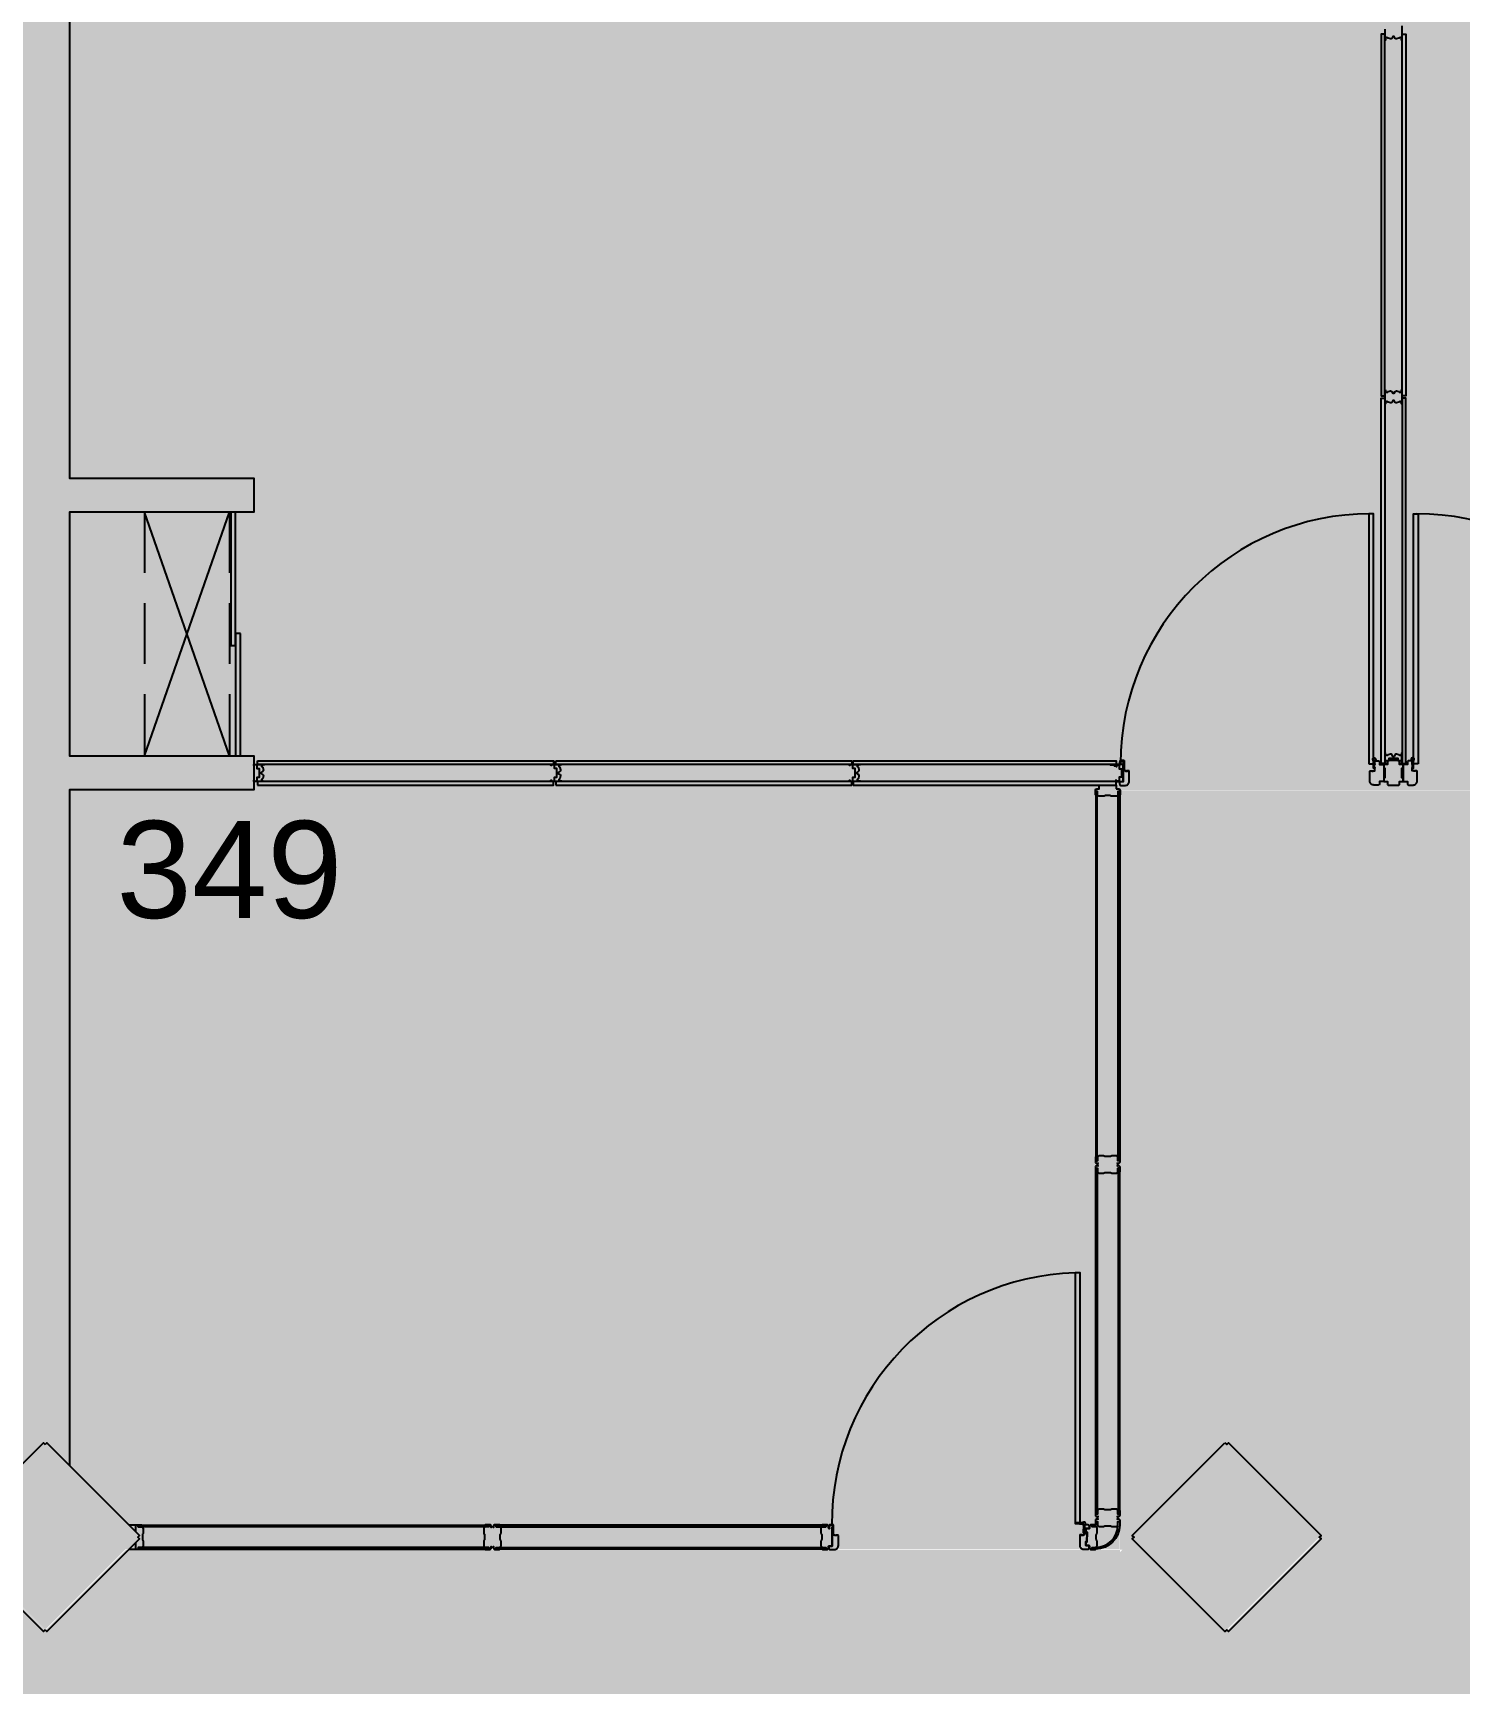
# Model space of a CAD drawing. Header units: metres. Extents: x -331 to 2982, y 362 to 2539.
# Drawn here: x 840.32 to 846.21, y 2226.21 to 2233.01 of the extents above; entities that cross this region are included whole.
import ezdxf

# ---------------------------------------------------------------- set-up
doc = ezdxf.new("R2010")
doc.units = ezdxf.units.M
for name, pattern in [('XR_BL2_2 PAV_REV02$0$CONTINUOUS', [0]), ('XR_BL2_2 PAV_REV02$0$HIDDEN', [0.375, 0.25, -0.125]), ('XR_BL2_3 PAV$0$CONTINUOUS', [0])]:
    doc.linetypes.add(name, pattern=pattern)
doc.layers.add('_corredores', color=251, linetype='Continuous', plot=False)
doc.layers.add('_salas', color=251, linetype='Continuous', plot=False)
for name, color, linetype in [('ALV', 251, 'Continuous'), ('CX', 251, 'Continuous'), ('Div', 251, 'Continuous'), ('Est', 251, 'Continuous'), ('Mob', 251, 'Continuous'), ('Texto_Salas', 251, 'Continuous'), ('vid', 251, 'Continuous')]:
    doc.layers.add(name, color=color, linetype=linetype)
doc.styles.add('X3G_ENTITY_14228648', font='arial.ttf', dxfattribs={"height": 0.4})

msp = doc.modelspace()

# ---------------------------------------------------------------- hatches: boundary and pattern name
at = {"layer": '_corredores', "transparency": 33554508}
h = msp.add_hatch(color=256, dxfattribs=at)
h.dxf.hatch_style = 1
h.paths.add_polyline_path([(851.6107, 2224.5422), (870.3807, 2224.5422), (870.3807, 2226.378), (870.1907, 2226.378), (870.1907, 2226.575), (870.0047, 2226.7622), (866.3057, 2226.7629), (866.2901, 2226.7294), (866.1855, 2226.8115), (865.4241, 2227.5722), (863.9957, 2227.5722), (862.5673, 2227.5722), (861.7573, 2226.7629), (861.7217, 2226.7629), (861.7182, 2226.7621), (861.7047, 2226.7608), (861.6866, 2226.7608), (858.0924, 2226.7629), (857.7457, 2226.4163), (857.399, 2226.7629), (853.8058, 2226.7629), (853.7902, 2226.7294), (853.6855, 2226.8115), (852.9242, 2227.5722), (851.4957, 2227.5722), (849.7492, 2227.5722), (849.7492, 2226.8122), (849.6092, 2226.8122), (849.6092, 2229.8922), (844.8049, 2229.8922), (844.8049, 2226.8712), (844.8639, 2226.8122), (845.2457, 2227.1941), (845.6276, 2226.8122), (845.2457, 2226.4304), (844.8049, 2226.8712), (844.8049, 2226.7533), (844.8146, 2226.7629), (840.7083, 2226.7629), (840.3758, 2226.4304), (840.0432, 2226.7629), (836.4361, 2226.7629), (836.4205, 2226.7294), (836.3158, 2226.8115), (835.5545, 2227.5722), (834.126, 2227.5722), (832.6976, 2227.5722), (831.8877, 2226.7629), (831.8521, 2226.7629), (831.8485, 2226.7621), (831.835, 2226.7608), (831.817, 2226.7608), (828.2227, 2226.7629), (827.8761, 2226.4163), (827.5294, 2226.7629), (823.9356, 2226.7629), (823.92, 2226.7294), (823.8153, 2226.8115), (823.054, 2227.5722), (821.6255, 2227.5722), (820.1971, 2227.5722), (819.3872, 2226.7629), (819.3516, 2226.7629), (819.348, 2226.7621), (819.3345, 2226.7608), (819.3165, 2226.7608), (815.7223, 2226.7629), (815.3756, 2226.4163), (815.0289, 2226.7629), (811.4357, 2226.7629), (811.42, 2226.7294), (811.3154, 2226.8115), (810.554, 2227.5722), (809.1256, 2227.5722), (807.6972, 2227.5722), (806.8872, 2226.7629), (806.8517, 2226.7629), (806.8481, 2226.7621), (806.8346, 2226.7608), (806.8166, 2226.7608), (803.2223, 2226.7629), (802.8756, 2226.4163), (802.529, 2226.7629), (798.9357, 2226.7629), (798.92, 2226.7294), (798.8154, 2226.8115), (798.054, 2227.5722), (796.6256, 2227.5722), (795.1972, 2227.5722), (794.3872, 2226.7629), (794.3517, 2226.7629), (794.3481, 2226.7621), (794.3346, 2226.7608), (794.3166, 2226.7608), (790.7223, 2226.7629), (790.3756, 2226.4163), (790.029, 2226.7629), (786.4357, 2226.7629), (786.4201, 2226.7294), (786.3155, 2226.8115), (785.5541, 2227.5722), (784.1257, 2227.5722), (782.6973, 2227.5722), (781.8873, 2226.7629), (781.8517, 2226.7629), (781.8482, 2226.7621), (781.8347, 2226.7608), (781.8166, 2226.7608), (778.2224, 2226.7629), (777.8757, 2226.4163), (777.529, 2226.7629), (773.9358, 2226.7629), (773.9202, 2226.7294), (773.8155, 2226.8115), (773.0542, 2227.5722), (771.6257, 2227.5722), (770.1973, 2227.5722), (769.3874, 2226.763), (769.3518, 2226.7629), (769.3482, 2226.7621), (769.3347, 2226.7608), (769.3167, 2226.7608), (765.6167, 2226.7622), (765.4307, 2226.575), (765.4307, 2226.378), (765.2407, 2226.378), (765.2407, 2224.5422), (770.0857, 2224.5422), (770.0857, 2214.629), (770.2257, 2214.629), (770.2257, 2205.509), (767.3377, 2205.509), (767.3377, 2207.704), (766.2107, 2207.704), (766.2107, 2205.509), (751.1107, 2205.509), (751.1107, 2210.7407), (749.9107, 2210.7407), (749.9107, 2205.509), (746.0607, 2205.509), (746.0607, 2201.894), (748.4307, 2201.894), (748.4307, 2203.594), (748.0307, 2203.594), (748.0307, 2203.794), (754.4557, 2203.794), (754.4557, 2203.594), (754.1307, 2203.594), (754.1307, 2201.894), (754.4557, 2201.894), (754.4557, 2201.694), (754.4557, 2201.169), (757.9557, 2201.169), (757.9557, 2203.569), (757.9557, 2203.769), (768.0107, 2203.769), (768.0107, 2203.749), (768.8157, 2203.749), (768.8157, 2195.789), (767.9857, 2195.789), (767.9857, 2195.769), (762.3457, 2195.769), (761.0707, 2195.769), (761.0707, 2193.044), (754.1557, 2193.044), (752.4807, 2193.044), (752.4807, 2160.519), (752.4807, 2157.069), (754.0807, 2157.069), (754.0807, 2160.544), (753.9057, 2160.544), (753.9057, 2163.419), (754.1707, 2163.419), (754.1707, 2187.629), (760.8057, 2187.629), (760.8057, 2187.719), (773.0107, 2187.719), (775.8607, 2187.719), (782.7907, 2187.719), (782.7907, 2190.319), (775.8607, 2190.319), (772.9857, 2190.319), (772.9857, 2195.7895), (771.7557, 2195.789), (771.7557, 2203.744), (773.1207, 2203.744), (773.1207, 2203.829), (845.1407, 2203.829), (845.1407, 2195.819), (845.2607, 2195.819), (845.2607, 2190.319), (839.7607, 2190.319), (839.7607, 2188.494), (845.2607, 2188.494), (845.2607, 2187.569), (849.6607, 2187.569), (849.6607, 2185.094), (852.2607, 2185.094), (852.2607, 2183.894), (853.0607, 2183.894), (853.0607, 2176.889), (852.2607, 2176.889), (852.2607, 2175.254), (853.0607, 2175.254), (853.0607, 2168.394), (852.2607, 2168.394), (852.2607, 2166.994), (853.0607, 2166.994), (853.0607, 2159.489), (825.2607, 2159.489), (825.2607, 2158.669), (814.5607, 2158.669), (814.5607, 2159.469), (811.0307, 2159.469), (811.0307, 2158.069), (813.0807, 2158.069), (813.0807, 2157.769), (812.8807, 2157.769), (812.8807, 2156.869), (827.0807, 2156.869), (827.0807, 2158.069), (854.6607, 2158.069), (854.6607, 2183.8931), (855.7563, 2183.8931), (855.7563, 2184.6567), (854.6607, 2184.6567), (854.6607, 2186.7567), (855.7563, 2186.7567), (855.7563, 2187.519), (852.0107, 2187.519), (852.0107, 2187.719), (870.3207, 2187.719), (870.3207, 2195.769), (866.4107, 2195.769), (866.4107, 2195.7734), (852.4107, 2195.789), (852.4107, 2195.699), (852.4107, 2190.369), (849.5607, 2190.369), (849.5607, 2205.509), (845.0007, 2205.509), (845.0007, 2208.659), (849.5607, 2208.659), (849.5607, 2208.919), (849.5607, 2212.194), (852.2107, 2212.194), (852.2107, 2214.629), (851.6107, 2214.629)])
h.paths.add_polyline_path([(845.9311, 2221.6092), (845.4704, 2221.6092), (845.4704, 2222.0292), (843.9704, 2222.0292), (843.9704, 2221.6092), (843.9504, 2220.1092), (845.9304, 2220.1092), (845.9307, 2214.629), (846.0077, 2214.629), (846.0077, 2210.809), (843.8107, 2210.809), (843.8107, 2205.509), (835.0107, 2205.509), (835.0107, 2210.809), (833.8107, 2210.809), (833.8107, 2205.509), (825.0107, 2205.509), (825.0107, 2210.809), (823.8107, 2210.809), (823.8107, 2205.509), (815.0107, 2205.509), (815.0107, 2210.809), (813.8107, 2210.809), (813.8107, 2205.509), (805.0107, 2205.509), (805.0107, 2210.809), (803.8107, 2210.809), (803.8107, 2205.509), (795.0107, 2205.509), (795.0107, 2210.809), (793.8107, 2210.809), (793.8107, 2205.509), (785.0107, 2205.509), (785.0107, 2210.809), (783.8107, 2210.809), (783.8107, 2205.509), (775.0107, 2205.509), (775.0107, 2210.809), (773.9807, 2210.809), (773.9807, 2205.509), (773.1957, 2205.509), (773.1957, 2214.629), (773.1257, 2214.629), (773.1255, 2220.1092), (775.146, 2220.1092), (775.146, 2221.6092), (775.126, 2221.6092), (775.126, 2222.0292), (773.626, 2222.0292), (773.626, 2221.6092), (773.1657, 2221.6092), (773.1657, 2224.5422), (845.9307, 2224.5411)], flags=16)
h.paths.add_polyline_path([(851.4957, 2226.4304), (851.1139, 2226.8122), (851.4957, 2227.1941), (851.8776, 2226.8122)], flags=16)
h.paths.add_polyline_path([(834.5078, 2226.8122), (834.1259, 2226.4304), (833.7441, 2226.8122), (834.1259, 2227.1941)], flags=16)
h.paths.add_polyline_path([(863.6139, 2226.8122), (863.9957, 2227.1941), (864.3776, 2226.8122), (863.9957, 2226.4304)], flags=16)
h.paths.add_polyline_path([(822.0077, 2226.8122), (821.6259, 2226.4304), (821.244, 2226.8122), (821.6259, 2227.1941)], flags=16)
h.paths.add_polyline_path([(864.3888, 2190.5558), (864.5511, 2190.6336), (864.7117, 2190.3499), (866.0128, 2191.2481, -0.431733), (866.332, 2192.3907), (865.5977, 2193.7897), (865.2797, 2193.5894), (865.1721, 2193.7338, -2.788173)], flags=16)
h.paths.add_polyline_path([(809.5076, 2226.8122), (809.1257, 2226.4304), (808.7439, 2226.8122), (809.1257, 2227.1941)], flags=16)
h.paths.add_polyline_path([(797.0076, 2226.8122), (796.6257, 2226.4304), (796.2439, 2226.8122), (796.6257, 2227.1941)], flags=16)
h.paths.add_polyline_path([(784.5075, 2226.8122), (784.1256, 2226.4304), (783.7438, 2226.8122), (784.1256, 2227.1941)], flags=16)
h.paths.add_polyline_path([(772.0076, 2226.8122), (771.6257, 2226.4304), (771.2439, 2226.8122), (771.6257, 2227.1941)], flags=16)
h.paths.add_polyline_path([(767.5572, 2193.9219), (767.4098, 2193.8186), (767.2047, 2194.063), (766.3102, 2193.1685, -0.414214), (766.3102, 2192.3695), (767.2047, 2191.475), (767.4098, 2191.7194), (767.5572, 2191.6161, -3.171595)], flags=16)
at = {"layer": '_salas', "transparency": 33554559}
h = msp.add_hatch(color=256, dxfattribs=at)
h.dxf.hatch_style = 1
h.paths.add_polyline_path([(870.379, 2237.7293), (851.629, 2237.7293), (851.629, 2239.2843), (851.299, 2239.2843), (851.299, 2237.7293), (840.564, 2237.7293), (840.564, 2239.2843), (840.234, 2239.2843), (840.234, 2237.7293), (765.239, 2237.7293), (765.239, 2226.3801), (765.429, 2226.3801), (765.429, 2226.5771), (765.615, 2226.7643), (769.3501, 2226.765), (769.3826, 2226.773), (769.4342, 2226.8136), (770.1916, 2227.5703), (770.2047, 2227.5834), (770.229, 2227.5743), (771.624, 2227.5743), (773.0191, 2227.5743), (773.0434, 2227.5834), (773.0565, 2227.5703), (773.8138, 2226.8136), (773.8655, 2226.773), (773.898, 2226.765), (777.5273, 2226.765), (777.8669, 2226.4254), (777.874, 2226.4325), (778.2207, 2226.765), (781.85, 2226.765), (781.8825, 2226.773), (781.9342, 2226.8136), (782.6915, 2227.5703), (782.7046, 2227.5834), (782.7289, 2227.5743), (784.124, 2227.5743), (785.519, 2227.5743), (785.5433, 2227.5834), (785.5564, 2227.5703), (786.3138, 2226.8136), (786.3654, 2226.773), (786.3979, 2226.765), (790.0273, 2226.765), (790.3669, 2226.4254), (790.3739, 2226.4325), (790.7206, 2226.765), (794.3499, 2226.765), (794.3824, 2226.773), (794.4341, 2226.8136), (795.1914, 2227.5703), (795.2045, 2227.5834), (795.2289, 2227.5743), (796.6239, 2227.5743), (798.0189, 2227.5743), (798.0433, 2227.5834), (798.0564, 2227.5703), (798.8137, 2226.8136), (798.8654, 2226.773), (798.8979, 2226.765), (802.5273, 2226.765), (802.8669, 2226.4254), (802.8739, 2226.4325), (803.2206, 2226.765), (806.8499, 2226.765), (806.8824, 2226.773), (806.9341, 2226.8136), (807.6914, 2227.5703), (807.7045, 2227.5834), (807.7289, 2227.5743), (809.1239, 2227.5743), (810.5189, 2227.5743), (810.5433, 2227.5834), (810.5564, 2227.5703), (811.3137, 2226.8136), (811.3654, 2226.773), (811.3979, 2226.765), (815.0272, 2226.765), (815.3668, 2226.4254), (815.3739, 2226.4325), (815.7205, 2226.765), (819.3499, 2226.765), (819.3824, 2226.773), (819.434, 2226.8136), (820.1914, 2227.5703), (820.2045, 2227.5834), (820.2288, 2227.5743), (821.6238, 2227.5743), (823.0189, 2227.5743), (823.0432, 2227.5834), (823.0563, 2227.5703), (823.8136, 2226.8136), (823.8653, 2226.773), (823.8978, 2226.765), (827.5277, 2226.765), (827.8673, 2226.4254), (827.8743, 2226.4325), (828.221, 2226.765), (831.8504, 2226.765), (831.8828, 2226.773), (831.9345, 2226.8136), (832.6919, 2227.5703), (832.7049, 2227.5834), (832.7293, 2227.5743), (834.1243, 2227.5743), (835.5193, 2227.5743), (835.5437, 2227.5834), (835.5568, 2227.5703), (836.3141, 2226.8136), (836.3658, 2226.773), (836.3983, 2226.765), (840.0415, 2226.765), (840.3741, 2226.4325), (840.7066, 2226.765), (844.8032, 2226.765), (844.8032, 2229.8943), (849.6075, 2229.8943), (849.6075, 2226.8143), (849.7475, 2226.8143), (849.7475, 2227.5743), (851.494, 2227.5743), (852.8891, 2227.5743), (852.9134, 2227.5834), (852.9265, 2227.5703), (853.6838, 2226.8136), (853.7355, 2226.773), (853.768, 2226.765), (857.3973, 2226.765), (857.7369, 2226.4254), (857.744, 2226.4325), (858.0907, 2226.765), (861.72, 2226.765), (861.7525, 2226.773), (861.8042, 2226.8136), (862.5615, 2227.5703), (862.5746, 2227.5834), (862.5989, 2227.5743), (863.994, 2227.5743), (865.389, 2227.5743), (865.4133, 2227.5834), (865.4264, 2227.5703), (866.1838, 2226.8136), (866.2354, 2226.773), (866.2679, 2226.765), (870.003, 2226.7643), (870.189, 2226.5771), (870.189, 2226.3801), (870.379, 2226.3801)])
h = msp.add_hatch(color=256, dxfattribs=at)
h.dxf.hatch_style = 1
h.paths.add_polyline_path([(834.1242, 2227.1962), (833.7424, 2226.8143), (834.1242, 2226.4325), (834.506, 2226.8143)])
h.paths.add_polyline_path([(845.6258, 2226.8143), (845.244, 2227.1962), (844.8622, 2226.8143), (845.244, 2226.4325)])
h.paths.add_polyline_path([(851.8758, 2226.8143), (851.494, 2227.1962), (851.1122, 2226.8143), (851.494, 2226.4325)])
h.paths.add_polyline_path([(864.3758, 2226.8143), (863.994, 2227.1962), (863.6122, 2226.8143), (863.994, 2226.4325)])

# ---------------------------------------------------------------- linework, layer by layer
at = {"layer": 'ALV', "color": 251}
msp.add_lwpolyline([(840.4741, 2235.1184), (840.4741, 2231.1793), (841.234, 2231.1793), (841.234, 2231.0393), (840.474, 2231.0393), (840.4741, 2230.0343), (841.234, 2230.0343), (841.234, 2229.8943), (840.474, 2229.8943), (840.474, 2228.1943), (840.474, 2228.1943), (840.474, 2228.0543), (840.4741, 2228.0543), (840.4741, 2227.1102)], dxfattribs=at)
at = {"layer": 'CX', "color": 251}
for p, q in [((841.139, 2231.0393), (841.139, 2230.4893)), ((841.159, 2230.4893), (841.159, 2231.0393)), ((841.179, 2230.5393), (841.159, 2230.5393)), ((841.159, 2230.5393), (841.159, 2230.0343)), ((841.179, 2230.0343), (841.179, 2230.5393)), ((841.139, 2230.4893), (841.159, 2230.4893))]:
    msp.add_line(p, q, dxfattribs=at)
msp.add_lwpolyline([(845.9666, 2233.0433), (845.9666, 2232.9993), (845.9666, 2232.9854), (845.9649, 2232.9854), (845.9649, 2232.9924), (845.959, 2232.9956, 0.387702), (845.9564, 2232.9949), (845.9553, 2232.9932, -0.194954), (845.9541, 2232.9924), (845.9436, 2232.99, -0.268551), (845.9388, 2232.9915), (845.9337, 2232.9993), (845.9294, 2232.9993), (845.9243, 2232.9915, -0.268551), (845.9196, 2232.99), (845.909, 2232.9924, -0.194954), (845.9078, 2232.9932), (845.9067, 2232.9949, 0.387702), (845.9041, 2232.9956), (845.8982, 2232.9924), (845.8982, 2232.9854), (845.8966, 2232.9854), (845.8966, 2233.0294)], format="xyb", dxfattribs=at)
for points in [[(845.8982, 2231.5433), (845.8982, 2231.5362), (845.9041, 2231.5331, 0.387702), (845.9067, 2231.5338), (845.9078, 2231.5354, -0.194954), (845.909, 2231.5363), (845.9196, 2231.5387, -0.268551), (845.9243, 2231.5372), (845.9294, 2231.5294), (845.9337, 2231.5294), (845.9388, 2231.5372, -0.268551), (845.9436, 2231.5387), (845.9541, 2231.5363, -0.194954), (845.9553, 2231.5354), (845.9564, 2231.5338, 0.387702), (845.959, 2231.5331), (845.9649, 2231.5362), (845.9649, 2231.5433), (845.9666, 2231.5433), (845.9666, 2231.4993), (845.9666, 2231.4854), (845.9649, 2231.4854), (845.9649, 2231.4924), (845.959, 2231.4956, 0.387702), (845.9564, 2231.4949), (845.9553, 2231.4932, -0.194954), (845.9541, 2231.4924), (845.9436, 2231.49, -0.268551), (845.9388, 2231.4915), (845.9337, 2231.4993), (845.9294, 2231.4993), (845.9243, 2231.4915, -0.268551), (845.9196, 2231.49), (845.909, 2231.4924, -0.194954), (845.9078, 2231.4932), (845.9067, 2231.4949, 0.387702), (845.9041, 2231.4956), (845.8982, 2231.4924), (845.8982, 2231.4854), (845.8966, 2231.4854), (845.8966, 2231.5294), (845.8966, 2231.5433)], [(845.949, 2230.0162), (845.965, 2230.0162), (845.965, 2230.0034), (845.9615, 2230.0034), (845.9615, 2230.0029, 0.414214), (845.9625, 2230.0019), (845.9665, 2230.0019), (845.9665, 2230.046), (845.9649, 2230.046), (845.9649, 2230.0389), (845.959, 2230.0357, -0.387702), (845.9564, 2230.0364), (845.9553, 2230.0381, 0.194954), (845.9541, 2230.0389), (845.9435, 2230.0413, 0.268551), (845.9388, 2230.0399), (845.9337, 2230.0321), (845.9294, 2230.0321), (845.9243, 2230.0399, 0.268551), (845.9195, 2230.0413), (845.909, 2230.0389, 0.194954), (845.9078, 2230.0381), (845.9067, 2230.0364, -0.387702), (845.9041, 2230.0357), (845.8982, 2230.0389), (845.8982, 2230.046), (845.8965, 2230.046), (845.8965, 2230.0019), (845.9005, 2230.0019, 0.414214), (845.9015, 2230.0029), (845.9015, 2230.0034), (845.898, 2230.0034), (845.898, 2230.0162), (845.914, 2230.0162), (845.914, 2230.0254), (845.949, 2230.0254)], [(844.7957, 2228.3482), (844.7957, 2228.3522, 0.414214), (844.7927, 2228.3552), (844.798, 2228.3552, 0.439162), (844.8047, 2228.3612), (844.8047, 2228.3792, 0.414214), (844.8037, 2228.3802), (844.8032, 2228.3802), (844.8032, 2228.3652), (844.7959, 2228.3652), (844.7959, 2228.38, 0.322891), (844.7907, 2228.3857), (844.7703, 2228.3857, 0.13729), (844.7677, 2228.385), (844.7651, 2228.3834, -0.13729), (844.7625, 2228.3827), (844.7537, 2228.3827), (844.7448, 2228.3827, -0.13729), (844.7422, 2228.3834), (844.7396, 2228.385, 0.13729), (844.737, 2228.3857), (844.7167, 2228.3857, 0.322891), (844.7115, 2228.38), (844.7115, 2228.3652), (844.7042, 2228.3652), (844.7042, 2228.3802), (844.7037, 2228.3802, 0.414214), (844.7027, 2228.3792), (844.7027, 2228.3612, 0.439162), (844.7093, 2228.3552), (844.7147, 2228.3552, 0.414214), (844.7117, 2228.3522), (844.7117, 2228.3482, 0.414214), (844.7147, 2228.3452), (844.7093, 2228.3452, 0.439162), (844.7027, 2228.3392), (844.7027, 2228.3212, 0.414214), (844.7037, 2228.3202), (844.7042, 2228.3202), (844.7042, 2228.3352), (844.7115, 2228.3352), (844.7115, 2228.3204, 0.322891), (844.7167, 2228.3147), (844.737, 2228.3147, 0.13729), (844.7396, 2228.3154), (844.7422, 2228.317, -0.13729), (844.7448, 2228.3178), (844.7537, 2228.3178), (844.7625, 2228.3178, -0.13729), (844.7651, 2228.317), (844.7677, 2228.3154, 0.13729), (844.7703, 2228.3147), (844.7907, 2228.3147, 0.322891), (844.7959, 2228.3204), (844.7959, 2228.3352), (844.8032, 2228.3352), (844.8032, 2228.3202), (844.8037, 2228.3202, 0.414214), (844.8047, 2228.3212), (844.8047, 2228.3392, 0.439162), (844.798, 2228.3452), (844.7927, 2228.3452, 0.414214)], [(844.7957, 2226.892), (844.7957, 2226.896, 0.414214), (844.7927, 2226.899), (844.798, 2226.899, 0.439162), (844.8047, 2226.905), (844.8047, 2226.923, 0.414214), (844.8037, 2226.924), (844.8032, 2226.924), (844.8032, 2226.909), (844.7959, 2226.909), (844.7959, 2226.9238, 0.322891), (844.7907, 2226.9295), (844.7703, 2226.9295, 0.13729), (844.7677, 2226.9288), (844.7651, 2226.9272, -0.13729), (844.7625, 2226.9265), (844.7537, 2226.9265), (844.7448, 2226.9265, -0.13729), (844.7422, 2226.9272), (844.7396, 2226.9288, 0.13729), (844.737, 2226.9295), (844.7167, 2226.9295, 0.322891), (844.7115, 2226.9238), (844.7115, 2226.909), (844.7042, 2226.909), (844.7042, 2226.924), (844.7037, 2226.924, 0.414214), (844.7027, 2226.923), (844.7027, 2226.905, 0.439162), (844.7093, 2226.899), (844.7147, 2226.899, 0.414214), (844.7117, 2226.896), (844.7117, 2226.892, 0.414214), (844.7147, 2226.889), (844.7093, 2226.889, 0.439162), (844.7027, 2226.883), (844.7027, 2226.865, 0.414214), (844.7037, 2226.864), (844.7042, 2226.864), (844.7042, 2226.879), (844.7115, 2226.879), (844.7115, 2226.8642, 0.322891), (844.7167, 2226.8585), (844.737, 2226.8585, 0.13729), (844.7396, 2226.8593), (844.7422, 2226.8608, -0.13729), (844.7448, 2226.8616), (844.7537, 2226.8616), (844.7625, 2226.8616, -0.13729), (844.7651, 2226.8608), (844.7677, 2226.8593, 0.13729), (844.7703, 2226.8585), (844.7907, 2226.8585, 0.322891), (844.7959, 2226.8642), (844.7959, 2226.879), (844.8032, 2226.879), (844.8032, 2226.864), (844.8037, 2226.864, 0.414214), (844.8047, 2226.865), (844.8047, 2226.883, 0.439162), (844.798, 2226.889), (844.7927, 2226.889, 0.414214)], [(840.7475, 2226.7918), (840.7629, 2226.8073), (840.7559, 2226.8143), (840.7629, 2226.8214), (840.7475, 2226.8368), (840.7475, 2226.8589, -0.439162), (840.7535, 2226.8655), (840.7715, 2226.8655, -0.414214), (840.7725, 2226.8645), (840.7725, 2226.864), (840.7575, 2226.864), (840.7575, 2226.8567), (840.7723, 2226.8567, -0.322891), (840.778, 2226.8515), (840.778, 2226.8312, -0.13729), (840.7773, 2226.8286), (840.7757, 2226.826, 0.13729), (840.775, 2226.8234), (840.775, 2226.8145), (840.775, 2226.8057, 0.13729), (840.7757, 2226.8031), (840.7773, 2226.8005, -0.13729), (840.778, 2226.7979), (840.778, 2226.7775, -0.322891), (840.7723, 2226.7723), (840.7575, 2226.7723), (840.7575, 2226.765), (840.7725, 2226.765), (840.7725, 2226.7645, -0.414214), (840.7715, 2226.7635), (840.7535, 2226.7635, -0.439162), (840.7475, 2226.7702)], [(842.2195, 2226.8565), (842.2155, 2226.8565, 0.414214), (842.2125, 2226.8535), (842.2125, 2226.8589, 0.439162), (842.2065, 2226.8655), (842.1885, 2226.8655, 0.414214), (842.1875, 2226.8645), (842.1875, 2226.864), (842.2025, 2226.864), (842.2025, 2226.8567), (842.1877, 2226.8567, 0.322891), (842.182, 2226.8515), (842.182, 2226.8312, 0.13729), (842.1827, 2226.8286), (842.1843, 2226.826, -0.13729), (842.185, 2226.8234), (842.185, 2226.8145), (842.185, 2226.8057, -0.13729), (842.1843, 2226.8031), (842.1827, 2226.8005, 0.13729), (842.182, 2226.7979), (842.182, 2226.7775, 0.322891), (842.1877, 2226.7723), (842.2025, 2226.7723), (842.2025, 2226.765), (842.1875, 2226.765), (842.1875, 2226.7645, 0.414214), (842.1885, 2226.7635), (842.2065, 2226.7635, 0.439162), (842.2125, 2226.7702), (842.2125, 2226.7755, 0.414214), (842.2155, 2226.7725), (842.2195, 2226.7725, 0.414214), (842.2225, 2226.7755), (842.2225, 2226.7702, 0.439162), (842.2285, 2226.7635), (842.2465, 2226.7635, 0.414214), (842.2475, 2226.7645), (842.2475, 2226.765), (842.2325, 2226.765), (842.2325, 2226.7723), (842.2473, 2226.7723, 0.322891), (842.253, 2226.7775), (842.253, 2226.7979, 0.13729), (842.2522, 2226.8005), (842.2507, 2226.8031, -0.13729), (842.2499, 2226.8057), (842.2499, 2226.8145), (842.2499, 2226.8234, -0.13729), (842.2507, 2226.826), (842.2522, 2226.8286, 0.13729), (842.253, 2226.8312), (842.253, 2226.8515, 0.322891), (842.2473, 2226.8567), (842.2325, 2226.8567), (842.2325, 2226.864), (842.2475, 2226.864), (842.2475, 2226.8645, 0.414214), (842.2465, 2226.8655), (842.2285, 2226.8655, 0.439162), (842.2225, 2226.8589), (842.2225, 2226.8535, 0.414214)], [(844.678, 2226.8495), (844.678, 2226.8595, 0.414214), (844.673, 2226.8645), (844.6602, 2226.8645, 0.414214), (844.6582, 2226.8625), (844.6582, 2226.8512), (844.6596, 2226.8512), (844.6596, 2226.8507), (844.6576, 2226.8507), (844.6576, 2226.8507), (844.6578, 2226.8635, -0.294496), (844.659, 2226.8653, 3.099483), (844.6521, 2226.8667), (844.6521, 2226.8641), (844.6536, 2226.8641), (844.6532, 2226.8341), (844.6558, 2226.8341), (844.656, 2226.8482), (844.6566, 2226.8476), (844.6565, 2226.8358), (844.6595, 2226.8357), (844.6595, 2226.8352), (844.6582, 2226.8352), (844.6582, 2226.8235), (844.6507, 2226.8235), (844.6522, 2226.8212), (844.6462, 2226.8212), (844.6477, 2226.8235), (844.6402, 2226.8235, 0.414214), (844.6382, 2226.8215), (844.6381, 2226.781, 0.414214), (844.6546, 2226.7645), (844.6731, 2226.7645, 0.422579), (844.6779, 2226.7695), (844.6779, 2226.7795), (844.6633, 2226.7795), (844.6633, 2226.7965, -0.414214), (844.6638, 2226.797), (844.6648, 2226.797), (844.6648, 2226.796, 0.414214), (844.6666, 2226.7943), (844.6683, 2226.7943), (844.6684, 2226.8348), (844.6666, 2226.8348, 0.414214), (844.6649, 2226.833), (844.6649, 2226.832), (844.6639, 2226.832, -0.414214), (844.6634, 2226.8325), (844.6634, 2226.8495)], [(844.7066, 2226.8234, -0.13729), (844.7074, 2226.826), (844.709, 2226.8286, 0.13729), (844.7097, 2226.8312), (844.7097, 2226.8515, 0.322891), (844.704, 2226.8567), (844.6892, 2226.8567), (844.6892, 2226.864), (844.7042, 2226.864), (844.7042, 2226.8645, 0.414214), (844.7032, 2226.8655), (844.6852, 2226.8655, 0.435832), (844.6792, 2226.859), (844.6792, 2226.8525), (844.678, 2226.8525), (844.678, 2226.8495), (844.6634, 2226.8495), (844.6634, 2226.8325), (844.6634, 2226.8325, 0.414099), (844.6639, 2226.832), (844.6649, 2226.832), (844.6649, 2226.833, -0.414214), (844.6666, 2226.8348), (844.6684, 2226.8348), (844.6683, 2226.7943), (844.6666, 2226.7943, -0.414214), (844.6648, 2226.796), (844.6648, 2226.797), (844.6638, 2226.797, 0.455434), (844.6634, 2226.7965), (844.6634, 2226.7795), (844.6779, 2226.7795), (844.6779, 2226.7777), (844.678, 2226.7777), (844.678, 2226.7765), (844.6792, 2226.7765), (844.6792, 2226.7701, 0.441196), (844.6853, 2226.7635), (844.7032, 2226.7635, 0.414214), (844.7042, 2226.7645), (844.7042, 2226.765), (844.6892, 2226.765), (844.6892, 2226.7723), (844.704, 2226.7723, 0.322891), (844.7097, 2226.7775), (844.7097, 2226.7979, 0.13729), (844.709, 2226.8005), (844.7074, 2226.8031, -0.13729), (844.7066, 2226.8057), (844.7066, 2226.8145)], [(844.6892, 2226.7723), (844.7041, 2226.7723, 0.4102), (844.7959, 2226.8644), (844.7959, 2226.879), (844.8032, 2226.879), (844.8032, 2226.864, -0.409329), (844.7042, 2226.765), (844.6892, 2226.765)]]:
    msp.add_lwpolyline(points, format="xyb", close=True, dxfattribs=at)
for points in [[(845.8295, 2230.0024), (845.8495, 2230.0024), (845.8495, 2231.0324), (845.8295, 2231.0324)], [(845.8295, 2230.0024), (845.8495, 2230.0024), (845.8495, 2231.0324), (845.8295, 2231.0324)], [(846.0336, 2230.0024), (846.0136, 2230.0024), (846.0136, 2231.0324), (846.0336, 2231.0324)], [(844.6201, 2226.8739), (844.6401, 2226.8739), (844.6401, 2227.9039), (844.6201, 2227.9039)]]:
    msp.add_lwpolyline(points, close=True, dxfattribs=at)
at = {"layer": 'CX', "color": 251, "linetype": 'XR_BL2_3 PAV$0$CONTINUOUS'}
for points in [[(841.2673, 2229.939), (841.2671, 2229.9391), (841.2662, 2229.9374), (841.2662, 2229.9309), (841.278, 2229.9309), (841.278, 2229.9293), (841.2641, 2229.9293), (841.264, 2229.9293), (841.234, 2229.9293), (841.234, 2229.9333, -0.414214), (841.235, 2229.9343), (841.2355, 2229.9343), (841.2355, 2229.9308), (841.2483, 2229.9308), (841.2483, 2229.9468), (841.2575, 2229.9468), (841.2575, 2229.9818), (841.2483, 2229.9818), (841.2483, 2229.9978), (841.2355, 2229.9978), (841.2355, 2229.9943), (841.235, 2229.9943, -0.414214), (841.234, 2229.9953), (841.234, 2229.9993), (841.264, 2229.9993), (841.2641, 2229.9993), (841.278, 2229.9993), (841.278, 2229.9977), (841.2662, 2229.9977), (841.2662, 2229.9912), (841.2671, 2229.9896), (841.2673, 2229.9897, -0.243528), (841.2674, 2229.992), (841.269, 2229.9951), (841.2694, 2229.9948), (841.2678, 2229.9917, 0.387702), (841.2685, 2229.9891), (841.2701, 2229.9881, -0.194954), (841.271, 2229.9868), (841.2734, 2229.9763, -0.268551), (841.2719, 2229.9715), (841.2641, 2229.9665), (841.2641, 2229.9622), (841.2719, 2229.9571, -0.268551), (841.2734, 2229.9523), (841.271, 2229.9418, -0.194954), (841.2701, 2229.9406), (841.2685, 2229.9395, 0.387702), (841.2678, 2229.9369), (841.2694, 2229.9338), (841.269, 2229.9336), (841.2674, 2229.9367, -0.243528)], [(842.4923, 2229.9392), (842.4921, 2229.9393), (842.4912, 2229.9376), (842.4912, 2229.9311), (842.503, 2229.9311), (842.503, 2229.9295), (842.4891, 2229.9295), (842.489, 2229.9295), (842.459, 2229.9295), (842.459, 2229.9335, -0.414214), (842.46, 2229.9345), (842.4605, 2229.9345), (842.4605, 2229.931), (842.4733, 2229.931), (842.4733, 2229.947), (842.4825, 2229.947), (842.4825, 2229.982), (842.4733, 2229.982), (842.4733, 2229.998), (842.4605, 2229.998), (842.4605, 2229.9945), (842.46, 2229.9945, -0.414214), (842.459, 2229.9955), (842.459, 2229.9995), (842.489, 2229.9995), (842.4891, 2229.9995), (842.503, 2229.9995), (842.503, 2229.9979), (842.4912, 2229.9979), (842.4912, 2229.9914), (842.4921, 2229.9898), (842.4923, 2229.9899, -0.243528), (842.4924, 2229.9922), (842.494, 2229.9953), (842.4944, 2229.995), (842.4928, 2229.992, 0.387702), (842.4935, 2229.9893), (842.4951, 2229.9883, -0.194954), (842.496, 2229.987), (842.4984, 2229.9765, -0.268551), (842.4969, 2229.9717), (842.4891, 2229.9667), (842.4891, 2229.9624), (842.4969, 2229.9573, -0.268551), (842.4984, 2229.9525), (842.496, 2229.942, -0.194954), (842.4951, 2229.9408), (842.4935, 2229.9397, 0.387702), (842.4928, 2229.9371), (842.4944, 2229.934), (842.494, 2229.9338), (842.4924, 2229.9369, -0.243528)], [(843.7223, 2229.9392), (843.7221, 2229.9393), (843.7212, 2229.9376), (843.7212, 2229.9311), (843.733, 2229.9311), (843.733, 2229.9295), (843.7191, 2229.9295), (843.719, 2229.9295), (843.689, 2229.9295), (843.689, 2229.9335, -0.414214), (843.69, 2229.9345), (843.6905, 2229.9345), (843.6905, 2229.931), (843.7033, 2229.931), (843.7033, 2229.947), (843.7125, 2229.947), (843.7125, 2229.982), (843.7033, 2229.982), (843.7033, 2229.998), (843.6905, 2229.998), (843.6905, 2229.9945), (843.69, 2229.9945, -0.414214), (843.689, 2229.9955), (843.689, 2229.9995), (843.719, 2229.9995), (843.7191, 2229.9995), (843.733, 2229.9995), (843.733, 2229.9979), (843.7212, 2229.9979), (843.7212, 2229.9914), (843.7221, 2229.9898), (843.7223, 2229.9899, -0.243528), (843.7224, 2229.9922), (843.724, 2229.9953), (843.7244, 2229.995), (843.7228, 2229.992, 0.387702), (843.7235, 2229.9893), (843.7251, 2229.9883, -0.194954), (843.726, 2229.987), (843.7284, 2229.9765, -0.268551), (843.7269, 2229.9717), (843.7191, 2229.9667), (843.7191, 2229.9624), (843.7269, 2229.9573, -0.268551), (843.7284, 2229.9525), (843.726, 2229.942, -0.194954), (843.7251, 2229.9408), (843.7235, 2229.9397, 0.387702), (843.7228, 2229.9371), (843.7244, 2229.934), (843.724, 2229.9338), (843.7224, 2229.9369, -0.243528)], [(844.7781, 2229.9993), (844.7738, 2229.9993), (844.7633, 2229.9993), (844.7633, 2229.9981), (844.7738, 2229.9981), (844.7781, 2229.9981, -0.414214), (844.7799, 2229.9963), (844.7804, 2229.9941, 0.414214), (844.7814, 2229.9931), (844.7886, 2229.9918, -0.212526), (844.7899, 2229.9909), (844.7905, 2229.9901), (844.7914, 2229.9907), (844.7905, 2229.9921, 0.204506), (844.7891, 2229.993), (844.7816, 2229.9943), (844.7811, 2229.9963, 0.414214)], [(844.8173, 2229.9994), (844.7865, 2229.9994), (844.7865, 2229.9954, 0.414214), (844.7875, 2229.9944), (844.788, 2229.9944), (844.788, 2229.9979), (844.8008, 2229.9979), (844.8008, 2229.9819), (844.81, 2229.9819), (844.81, 2229.9469), (844.8008, 2229.9469), (844.8008, 2229.9309), (844.788, 2229.9309), (844.788, 2229.9344), (844.7875, 2229.9344, 0.414213), (844.7865, 2229.9334), (844.7865, 2229.9294), (844.8173, 2229.9294)], [(844.7885, 2229.8984), (844.798, 2229.8984, -0.439572), (844.8047, 2229.8924), (844.8047, 2229.8744, -0.414214), (844.8037, 2229.8734), (844.8032, 2229.8734), (844.8032, 2229.8884), (844.7959, 2229.8884), (844.7959, 2229.8736, -0.322891), (844.7907, 2229.8679), (844.7703, 2229.8679, -0.13729), (844.7677, 2229.8686), (844.7651, 2229.8702, 0.13729), (844.7625, 2229.871), (844.7537, 2229.871), (844.7448, 2229.871, 0.13729), (844.7422, 2229.8702), (844.7396, 2229.8686, -0.13729), (844.737, 2229.8679), (844.7167, 2229.8679, -0.322891), (844.7115, 2229.8736), (844.7115, 2229.8884), (844.7042, 2229.8884), (844.7042, 2229.8734), (844.7037, 2229.8734, -0.414214), (844.7027, 2229.8744), (844.7027, 2229.8924, -0.435832), (844.7092, 2229.8984), (844.7185, 2229.8984), (844.7185, 2229.9141), (844.7225, 2229.9141), (844.7556, 2229.9141), (844.7845, 2229.9141), (844.7885, 2229.9141), (844.7885, 2229.8984)], [(843.6182, 2226.8553, -0.414214), (843.619, 2226.8561), (843.6219, 2226.8561), (843.622, 2226.8631, 0.414216), (843.6215, 2226.8636), (843.6087, 2226.8637, 0.414214), (843.6052, 2226.8602), (843.6051, 2226.8509), (843.6075, 2226.8509), (843.6075, 2226.8497), (843.6036, 2226.8497), (843.6036, 2226.8525), (843.6024, 2226.8525), (843.6024, 2226.859, 0.441196), (843.5963, 2226.8655), (843.5784, 2226.8655, 0.414214), (843.5774, 2226.8645), (843.5774, 2226.864), (843.5924, 2226.864), (843.5924, 2226.8567), (843.5776, 2226.8567, 0.322891), (843.5719, 2226.8515), (843.5719, 2226.8312, 0.13729), (843.5726, 2226.8286), (843.5742, 2226.826, -0.13729), (843.5749, 2226.8234), (843.5749, 2226.8145), (843.5749, 2226.8057, -0.13729), (843.5742, 2226.8031), (843.5726, 2226.8005, 0.13729), (843.5719, 2226.7979), (843.5719, 2226.7775, 0.322891), (843.5776, 2226.7723), (843.5924, 2226.7723), (843.5924, 2226.765), (843.5774, 2226.765), (843.5774, 2226.7645, 0.414214), (843.5784, 2226.7635), (843.5964, 2226.7635, 0.435832), (843.6024, 2226.7701), (843.6024, 2226.7765), (843.6036, 2226.7765), (843.6036, 2226.7777), (843.6182, 2226.7777)]]:
    msp.add_lwpolyline(points, format="xyb", close=True, dxfattribs=at)
for points in [[(844.8226, 2230.013, 0.414214), (844.8206, 2230.015), (844.8078, 2230.015, 0.414214), (844.8028, 2230.01), (844.8028, 2229.9995), (844.8066, 2229.9995), (844.8066, 2230.0007), (844.8043, 2230.0007), (844.8043, 2230.01, -0.414214), (844.8078, 2230.0135), (844.8206, 2230.0135, -0.414214), (844.8211, 2230.013), (844.8211, 2230.006), (844.8182, 2230.006, 0.414214), (844.8174, 2230.0052), (844.8173, 2229.9275), (844.8027, 2229.9275), (844.8027, 2229.918, 0.422579), (844.8075, 2229.913), (844.826, 2229.913, 0.414214), (844.8425, 2229.9295), (844.8425, 2229.971, 0.414214), (844.8405, 2229.973), (844.833, 2229.973), (844.8345, 2229.9707), (844.8285, 2229.9707), (844.83, 2229.973), (844.8225, 2229.973), (844.8226, 2230.0122)], [(843.6235, 2226.8631, 0.414214), (843.6215, 2226.8651), (843.6087, 2226.8652, 0.414214), (843.6037, 2226.8602), (843.6036, 2226.8497), (843.6075, 2226.8497), (843.6075, 2226.8509), (843.6051, 2226.8509), (843.6052, 2226.8602, -0.414214), (843.6087, 2226.8637), (843.6215, 2226.8636, -0.414214), (843.622, 2226.8631), (843.6219, 2226.8561), (843.619, 2226.8561, 0.414214), (843.6182, 2226.8553), (843.6182, 2226.7777), (843.6036, 2226.7777), (843.6036, 2226.7682, 0.422579), (843.6084, 2226.7632), (843.6269, 2226.7631, 0.414214), (843.6434, 2226.7796), (843.6434, 2226.8211, 0.414214), (843.6414, 2226.8231), (843.6339, 2226.8231), (843.6354, 2226.8208), (843.6294, 2226.8208), (843.6309, 2226.8231), (843.6234, 2226.8231), (843.6235, 2226.8624)]]:
    msp.add_lwpolyline(points, format="xyb", dxfattribs=at)
at = {"layer": 'CX', "color": 251, "linetype": 'Continuous'}
for points in [[(845.8542, 2230.0123, -0.414214), (845.8562, 2230.0143), (845.869, 2230.0143, -0.414214), (845.874, 2230.0093), (845.874, 2229.9993), (845.8915, 2229.9993), (845.8915, 2229.9333), (845.8915, 2229.9293), (845.874, 2229.9293), (845.874, 2229.9193, -0.422579), (845.8692, 2229.9143), (845.8507, 2229.9143, -0.414214), (845.8342, 2229.9308), (845.8342, 2229.9713, -0.414214), (845.8362, 2229.9733), (845.8437, 2229.9733), (845.8422, 2229.971), (845.8482, 2229.971), (845.8467, 2229.9733), (845.8542, 2229.9733), (845.8542, 2229.985), (845.8555, 2229.985), (845.8555, 2229.9856), (845.8525, 2229.9856), (845.8525, 2229.9974), (845.8519, 2229.998), (845.8519, 2229.9839), (845.8493, 2229.9839), (845.8493, 2230.0139), (845.8478, 2230.0139), (845.8478, 2230.0165, -3.099483), (845.8547, 2230.0151, 0.294496), (845.8535, 2230.0133), (845.8535, 2230.0006), (845.8555, 2230.0006), (845.8555, 2230.001), (845.8542, 2230.001), (845.8542, 2230.0123)], [(846.0089, 2230.0123, 0.414214), (846.0069, 2230.0143), (845.9941, 2230.0143, 0.414214), (845.9891, 2230.0093), (845.9891, 2229.9993), (845.9715, 2229.9993), (845.9715, 2229.9333), (845.9715, 2229.9293), (845.9891, 2229.9293), (845.9891, 2229.9193, 0.422579), (845.9939, 2229.9143), (846.0124, 2229.9143, 0.414214), (846.0289, 2229.9308), (846.0289, 2229.9713, 0.414214), (846.0269, 2229.9733), (846.0194, 2229.9733), (846.0209, 2229.971), (846.0149, 2229.971), (846.0164, 2229.9733), (846.0089, 2229.9733), (846.0089, 2229.985), (846.0076, 2229.985), (846.0076, 2229.9856), (846.0106, 2229.9856), (846.0106, 2229.9974), (846.0112, 2229.998), (846.0112, 2229.9839), (846.0138, 2229.9839), (846.0138, 2230.0139), (846.0153, 2230.0139), (846.0153, 2230.0165, 3.099483), (846.0084, 2230.0151, -0.294496), (846.0096, 2230.0133), (846.0096, 2230.0006), (846.0076, 2230.0006), (846.0076, 2230.001), (846.0089, 2230.001), (846.0089, 2230.0123)]]:
    msp.add_lwpolyline(points, format="xyb", close=True, dxfattribs=at)
at = {"layer": 'CX', "color": 251, "linetype": 'XR_BL2_2 PAV_REV02$0$CONTINUOUS'}
msp.add_lwpolyline([(845.893, 2229.9818), (845.893, 2229.9846), (845.8965, 2229.9846), (845.8965, 2229.9441), (845.893, 2229.9441), (845.893, 2229.9468), (845.892, 2229.9468, 0.414214), (845.8915, 2229.9463), (845.8915, 2229.9293), (845.9065, 2229.9293), (845.9065, 2229.9183, 0.414214), (845.9115, 2229.9133), (845.9315, 2229.9133), (845.9515, 2229.9133, 0.414214), (845.9565, 2229.9183), (845.9565, 2229.9293), (845.9715, 2229.9293), (845.9715, 2229.9463, 0.414214), (845.971, 2229.9468), (845.97, 2229.9468), (845.97, 2229.9458, -0.414214), (845.9683, 2229.9441), (845.9665, 2229.9441), (845.9665, 2229.9846), (845.9683, 2229.9846, -0.414214), (845.97, 2229.9828), (845.97, 2229.9818), (845.971, 2229.9818, 0.414214), (845.9715, 2229.9823), (845.9715, 2229.9993), (845.9565, 2229.9993), (845.9565, 2230.0103, 0.414214), (845.9515, 2230.0153), (845.9115, 2230.0153, 0.414214), (845.9065, 2230.0103), (845.9065, 2229.9993), (845.8915, 2229.9993), (845.8915, 2229.9823, 0.414214), (845.892, 2229.9818)], format="xyb", close=True, dxfattribs=at)
at = {"layer": 'CX', "color": 251}
for points in [[(840.7475, 2226.8368), (840.7475, 2226.8643), (840.72, 2226.8643)], [(844.6525, 2226.8752), (844.6499, 2226.8752), (844.6499, 2226.8737), (844.6199, 2226.8737)], [(844.6199, 2226.8737), (844.6199, 2226.8711), (844.6354, 2226.8711), (844.637, 2226.8695), (844.6493, 2226.8695), (844.6509, 2226.8687)], [(840.72, 2226.7643), (840.7475, 2226.7643), (840.7475, 2226.7918)]]:
    msp.add_lwpolyline(points, dxfattribs=at)
for centre, radius, start, end in [((845.8365, 2230.0026), 1.03, 90, 180), ((846.0266, 2230.0026), 1.03, 0, 90), ((844.6503, 2226.8704), 1.034, 91.67835, 180.3313)]:
    msp.add_arc(centre, radius, start, end, dxfattribs=at)
at = {"layer": 'Div', "linetype": 'ByBlock', "lineweight": 0}
for points in [[(845.8964, 2231.5193), (845.8964, 2233.0093), (845.8814, 2233.0093), (845.8814, 2231.5193)], [(845.9668, 2231.5193), (845.9668, 2233.0093), (845.9818, 2233.0093), (845.9818, 2231.5193)], [(845.8964, 2231.5093), (845.8964, 2230.003), (845.8814, 2230.003), (845.8814, 2231.5093)], [(845.9668, 2231.5093), (845.9668, 2230.003), (845.9818, 2230.003), (845.9818, 2231.5093)], [(841.249, 2230.0145), (842.469, 2230.0145), (842.469, 2229.9995), (841.249, 2229.9995)], [(842.479, 2230.0145), (843.699, 2230.0145), (843.699, 2229.9995), (842.479, 2229.9995)], [(843.704, 2230.0145), (844.7885, 2230.0145), (844.7885, 2229.9995), (843.704, 2229.9995)], [(841.249, 2229.9141), (842.469, 2229.9141), (842.469, 2229.9291), (841.249, 2229.9291)], [(842.479, 2229.9141), (843.699, 2229.9141), (843.699, 2229.9291), (842.479, 2229.9291)], [(843.704, 2229.9141), (844.7885, 2229.9141), (844.7885, 2229.9291), (843.704, 2229.9291)]]:
    msp.add_lwpolyline(points, close=True, dxfattribs=at)
at = {"layer": 'Div', "color": 251, "linetype": 'ByBlock'}
for points in [[(845.8964, 2231.5193), (845.8964, 2233.0093), (845.8814, 2233.0093), (845.8814, 2231.5193)], [(845.9668, 2231.5193), (845.9668, 2233.0093), (845.9818, 2233.0093), (845.9818, 2231.5193)], [(845.8964, 2231.5093), (845.8964, 2230.003), (845.8814, 2230.003), (845.8814, 2231.5093)], [(845.9668, 2231.5093), (845.9668, 2230.003), (845.9818, 2230.003), (845.9818, 2231.5093)], [(841.249, 2230.0145), (842.469, 2230.0145), (842.469, 2229.9995), (841.249, 2229.9995)], [(842.479, 2230.0145), (843.699, 2230.0145), (843.699, 2229.9995), (842.479, 2229.9995)], [(843.704, 2230.0145), (844.7885, 2230.0145), (844.7885, 2229.9995), (843.704, 2229.9995)], [(841.249, 2229.9141), (842.469, 2229.9141), (842.469, 2229.9291), (841.249, 2229.9291)], [(842.479, 2229.9141), (843.699, 2229.9141), (843.699, 2229.9291), (842.479, 2229.9291)], [(843.704, 2229.9141), (844.7885, 2229.9141), (844.7885, 2229.9291), (843.704, 2229.9291)]]:
    msp.add_lwpolyline(points, close=True, dxfattribs=at)
at = {"layer": 'Est', "color": 251}
for points in [[(840.3741, 2226.4325), (840.367, 2226.4254), (839.9852, 2226.8073), (839.9922, 2226.8143), (839.9852, 2226.8214), (840.367, 2227.2032), (840.3741, 2227.1962)], [(840.3741, 2226.4325), (840.3811, 2226.4254), (840.763, 2226.8073), (840.7559, 2226.8143), (840.763, 2226.8214), (840.3811, 2227.2032), (840.3741, 2227.1962)]]:
    msp.add_lwpolyline(points, dxfattribs=at)
msp.add_lwpolyline([(845.2369, 2227.2032), (845.244, 2227.1962), (845.2511, 2227.2032), (845.6329, 2226.8214), (845.6258, 2226.8143), (845.6329, 2226.8073), (845.2511, 2226.4254), (845.244, 2226.4325), (845.2369, 2226.4254), (844.8551, 2226.8073), (844.8622, 2226.8143), (844.8551, 2226.8214)], close=True, dxfattribs=at)
at = {"layer": 'Mob', "color": 251}
for p, q in [((840.784, 2230.0343), (841.134, 2231.0393)), ((841.134, 2230.0343), (840.784, 2231.0393))]:
    msp.add_line(p, q, dxfattribs=at)
at = {"layer": 'Mob', "color": 251, "linetype": 'XR_BL2_2 PAV_REV02$0$HIDDEN'}
for p, q in [((840.784, 2231.0393), (840.784, 2230.0343)), ((841.134, 2231.0393), (841.134, 2230.0343))]:
    msp.add_line(p, q, dxfattribs=at)
at = {"layer": 'vid', "color": 251}
for points in [[(844.7102, 2229.8883), (844.7042, 2229.8883), (844.7042, 2228.3652), (844.7102, 2228.3652)], [(844.7972, 2229.8883), (844.8032, 2229.8883), (844.8032, 2228.3652), (844.7972, 2228.3652)], [(844.7042, 2226.909), (844.7042, 2228.3352), (844.7102, 2228.3352), (844.7102, 2226.909)], [(844.8032, 2226.909), (844.8032, 2228.3352), (844.7972, 2228.3352), (844.7972, 2226.909)], [(840.7575, 2226.864), (842.2025, 2226.864), (842.2025, 2226.8567), (840.7575, 2226.8567)], [(843.5924, 2226.864), (842.2325, 2226.864), (842.2325, 2226.8567), (843.5924, 2226.8567)], [(840.7575, 2226.765), (842.2025, 2226.765), (842.2025, 2226.7723), (840.7575, 2226.7723)], [(843.5924, 2226.765), (842.2325, 2226.765), (842.2325, 2226.7723), (843.5924, 2226.7723)]]:
    msp.add_lwpolyline(points, close=True, dxfattribs=at)

# ---------------------------------------------------------------- texts
at = {"layer": 'Texto_Salas', "color": 251, "style": 'X3G_ENTITY_14228648'}
msp.add_text('349', height=0.4, dxfattribs=at).set_placement((840.6679, 2229.3666))

doc.saveas('drawing.dxf')
